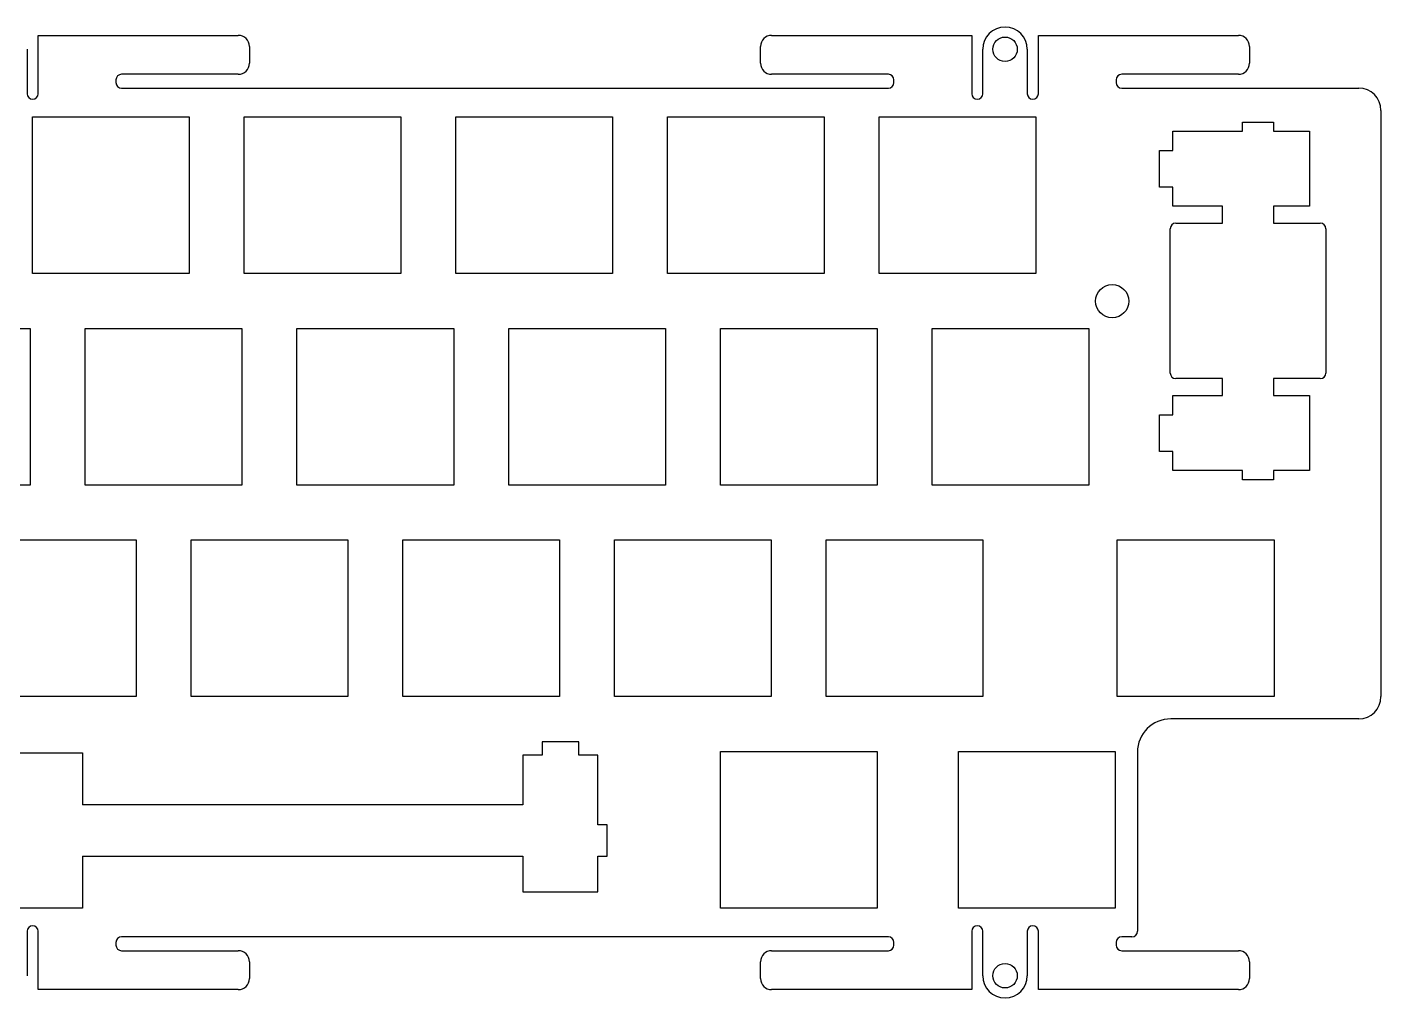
# Model space of a CAD drawing. Header units: millimetres. Extents: x -125 to 123, y 139 to 227.
# Drawn here: x 1 to 122.8, y 139.3 to 226.7 of the extents above; entities that cross this region are included whole.
import ezdxf

# ---------------------------------------------------------------- set-up
doc = ezdxf.new("R2010")
doc.units = ezdxf.units.MM
for name, color, linetype in [('Shape10719', 7, 'CONTINUOUS'), ('Shape12752', 7, 'CONTINUOUS'), ('Shape5613', 7, 'CONTINUOUS'), ('Shape5616', 7, 'CONTINUOUS'), ('Shape5619', 7, 'CONTINUOUS'), ('Shape5620', 7, 'CONTINUOUS'), ('Shape5621', 7, 'CONTINUOUS'), ('Shape5622', 7, 'CONTINUOUS'), ('Shape5623', 7, 'CONTINUOUS'), ('Shape5624', 7, 'CONTINUOUS'), ('Shape5625', 7, 'CONTINUOUS'), ('Shape5626', 7, 'CONTINUOUS'), ('Shape5627', 7, 'CONTINUOUS'), ('Shape5628', 7, 'CONTINUOUS'), ('Shape5629', 7, 'CONTINUOUS'), ('Shape5630', 7, 'CONTINUOUS'), ('Shape5631', 7, 'CONTINUOUS'), ('Shape5632', 7, 'CONTINUOUS'), ('Shape5633', 7, 'CONTINUOUS'), ('Shape5634', 7, 'CONTINUOUS'), ('Shape5635', 7, 'CONTINUOUS'), ('Shape5636', 7, 'CONTINUOUS'), ('Shape5637', 7, 'CONTINUOUS'), ('Shape5638', 7, 'CONTINUOUS'), ('Shape5639', 7, 'CONTINUOUS'), ('Shape5640', 7, 'CONTINUOUS'), ('Shape5641', 7, 'CONTINUOUS'), ('Shape5642', 7, 'CONTINUOUS'), ('Shape5643', 7, 'CONTINUOUS'), ('Shape5644', 7, 'CONTINUOUS'), ('Shape5645', 7, 'CONTINUOUS'), ('Shape5646', 7, 'CONTINUOUS'), ('Shape5647', 7, 'CONTINUOUS'), ('Shape5648', 7, 'CONTINUOUS'), ('Shape5649', 7, 'CONTINUOUS'), ('Shape5650', 7, 'CONTINUOUS'), ('Shape5651', 7, 'CONTINUOUS'), ('Shape5652', 7, 'CONTINUOUS'), ('Shape5653', 7, 'CONTINUOUS'), ('Shape5654', 7, 'CONTINUOUS'), ('Shape5736', 7, 'CONTINUOUS'), ('Shape5737', 7, 'CONTINUOUS'), ('Shape5738', 7, 'CONTINUOUS'), ('Shape5739', 7, 'CONTINUOUS'), ('Shape5740', 7, 'CONTINUOUS'), ('Shape5741', 7, 'CONTINUOUS'), ('Shape5742', 7, 'CONTINUOUS'), ('Shape5743', 7, 'CONTINUOUS'), ('Shape5744', 7, 'CONTINUOUS'), ('Shape5745', 7, 'CONTINUOUS'), ('Shape5746', 7, 'CONTINUOUS'), ('Shape5747', 7, 'CONTINUOUS'), ('Shape5748', 7, 'CONTINUOUS'), ('Shape5749', 7, 'CONTINUOUS'), ('Shape5750', 7, 'CONTINUOUS'), ('Shape5751', 7, 'CONTINUOUS'), ('Shape5752', 7, 'CONTINUOUS'), ('Shape5753', 7, 'CONTINUOUS'), ('Shape5754', 7, 'CONTINUOUS'), ('Shape5755', 7, 'CONTINUOUS'), ('Shape5756', 7, 'CONTINUOUS'), ('Shape5757', 7, 'CONTINUOUS'), ('Shape5758', 7, 'CONTINUOUS'), ('Shape5759', 7, 'CONTINUOUS'), ('Shape5760', 7, 'CONTINUOUS'), ('Shape5761', 7, 'CONTINUOUS'), ('Shape5762', 7, 'CONTINUOUS'), ('Shape5763', 7, 'CONTINUOUS'), ('Shape5764', 7, 'CONTINUOUS'), ('Shape5765', 7, 'CONTINUOUS'), ('Shape5766', 7, 'CONTINUOUS'), ('Shape5767', 7, 'CONTINUOUS'), ('Shape5768', 7, 'CONTINUOUS'), ('Shape5769', 7, 'CONTINUOUS'), ('Shape5770', 7, 'CONTINUOUS'), ('Shape5771', 7, 'CONTINUOUS'), ('Shape5772', 7, 'CONTINUOUS'), ('Shape5773', 7, 'CONTINUOUS'), ('Shape5774', 7, 'CONTINUOUS'), ('Shape5775', 7, 'CONTINUOUS'), ('Shape5776', 7, 'CONTINUOUS'), ('Shape5777', 7, 'CONTINUOUS'), ('Shape5778', 7, 'CONTINUOUS'), ('Shape6033', 7, 'CONTINUOUS'), ('Shape6034', 7, 'CONTINUOUS'), ('Shape6035', 7, 'CONTINUOUS'), ('Shape6036', 7, 'CONTINUOUS'), ('Shape6037', 7, 'CONTINUOUS'), ('Shape6038', 7, 'CONTINUOUS'), ('Shape6039', 7, 'CONTINUOUS'), ('Shape6040', 7, 'CONTINUOUS'), ('Shape6045', 7, 'CONTINUOUS'), ('Shape6046', 7, 'CONTINUOUS'), ('Shape6047', 7, 'CONTINUOUS'), ('Shape6048', 7, 'CONTINUOUS'), ('Shape6049', 7, 'CONTINUOUS'), ('Shape6050', 7, 'CONTINUOUS'), ('Shape6051', 7, 'CONTINUOUS'), ('Shape6052', 7, 'CONTINUOUS'), ('Shape6053', 7, 'CONTINUOUS'), ('Shape6054', 7, 'CONTINUOUS'), ('Shape6055', 7, 'CONTINUOUS'), ('Shape6056', 7, 'CONTINUOUS'), ('Shape6057', 7, 'CONTINUOUS'), ('Shape6073', 7, 'CONTINUOUS'), ('Shape6074', 7, 'CONTINUOUS'), ('Shape6076', 7, 'CONTINUOUS'), ('Shape6077', 7, 'CONTINUOUS'), ('Shape6078', 7, 'CONTINUOUS'), ('Shape6079', 7, 'CONTINUOUS'), ('Shape6080', 7, 'CONTINUOUS'), ('Shape6090', 7, 'CONTINUOUS'), ('Shape6091', 7, 'CONTINUOUS'), ('Shape6092', 7, 'CONTINUOUS'), ('Shape6093', 7, 'CONTINUOUS'), ('Shape6094', 7, 'CONTINUOUS'), ('Shape6095', 7, 'CONTINUOUS'), ('Shape6096', 7, 'CONTINUOUS'), ('Shape6097', 7, 'CONTINUOUS'), ('Shape6098', 7, 'CONTINUOUS'), ('Shape6099', 7, 'CONTINUOUS'), ('Shape6100', 7, 'CONTINUOUS'), ('Shape6101', 7, 'CONTINUOUS'), ('Shape6102', 7, 'CONTINUOUS'), ('Shape6103', 7, 'CONTINUOUS'), ('Shape6104', 7, 'CONTINUOUS'), ('Shape6105', 7, 'CONTINUOUS'), ('Shape6106', 7, 'CONTINUOUS'), ('Shape6107', 7, 'CONTINUOUS'), ('Shape6108', 7, 'CONTINUOUS'), ('Shape6109', 7, 'CONTINUOUS'), ('Shape6111', 7, 'CONTINUOUS'), ('Shape6112', 7, 'CONTINUOUS'), ('Shape6113', 7, 'CONTINUOUS'), ('Shape6146', 7, 'CONTINUOUS'), ('Shape6147', 7, 'CONTINUOUS'), ('Shape6148', 7, 'CONTINUOUS'), ('Shape6149', 7, 'CONTINUOUS'), ('Shape6150', 7, 'CONTINUOUS'), ('Shape6151', 7, 'CONTINUOUS'), ('Shape6152', 7, 'CONTINUOUS'), ('Shape6153', 7, 'CONTINUOUS'), ('Shape6154', 7, 'CONTINUOUS'), ('Shape6155', 7, 'CONTINUOUS'), ('Shape6156', 7, 'CONTINUOUS'), ('Shape6157', 7, 'CONTINUOUS'), ('Shape6158', 7, 'CONTINUOUS'), ('Shape6159', 7, 'CONTINUOUS'), ('Shape6160', 7, 'CONTINUOUS'), ('Shape6161', 7, 'CONTINUOUS'), ('Shape6162', 7, 'CONTINUOUS'), ('Shape6163', 7, 'CONTINUOUS'), ('Shape6164', 7, 'CONTINUOUS'), ('Shape6165', 7, 'CONTINUOUS'), ('Shape6182', 7, 'CONTINUOUS'), ('Shape6183', 7, 'CONTINUOUS'), ('Shape6184', 7, 'CONTINUOUS'), ('Shape6186', 7, 'CONTINUOUS'), ('Shape6187', 7, 'CONTINUOUS'), ('Shape6188', 7, 'CONTINUOUS'), ('Shape6189', 7, 'CONTINUOUS'), ('Shape6190', 7, 'CONTINUOUS'), ('Shape6191', 7, 'CONTINUOUS'), ('Shape6192', 7, 'CONTINUOUS'), ('Shape6193', 7, 'CONTINUOUS'), ('Shape6194', 7, 'CONTINUOUS'), ('Shape6195', 7, 'CONTINUOUS'), ('Shape6196', 7, 'CONTINUOUS'), ('Shape6197', 7, 'CONTINUOUS'), ('Shape6198', 7, 'CONTINUOUS'), ('Shape6199', 7, 'CONTINUOUS'), ('Shape6200', 7, 'CONTINUOUS'), ('Shape6201', 7, 'CONTINUOUS'), ('Shape6202', 7, 'CONTINUOUS'), ('Shape6203', 7, 'CONTINUOUS'), ('Shape6204', 7, 'CONTINUOUS'), ('Shape6205', 7, 'CONTINUOUS'), ('Shape6250', 7, 'CONTINUOUS'), ('Shape6251', 7, 'CONTINUOUS'), ('Shape6252', 7, 'CONTINUOUS'), ('Shape6253', 7, 'CONTINUOUS'), ('Shape6254', 7, 'CONTINUOUS'), ('Shape6255', 7, 'CONTINUOUS'), ('Shape6256', 7, 'CONTINUOUS'), ('Shape6257', 7, 'CONTINUOUS'), ('Shape6258', 7, 'CONTINUOUS'), ('Shape6259', 7, 'CONTINUOUS'), ('Shape6260', 7, 'CONTINUOUS'), ('Shape6261', 7, 'CONTINUOUS'), ('Shape6262', 7, 'CONTINUOUS'), ('Shape6263', 7, 'CONTINUOUS'), ('Shape6264', 7, 'CONTINUOUS'), ('Shape6265', 7, 'CONTINUOUS'), ('Shape6266', 7, 'CONTINUOUS'), ('Shape6267', 7, 'CONTINUOUS'), ('Shape6268', 7, 'CONTINUOUS'), ('Shape6269', 7, 'CONTINUOUS'), ('Shape6270', 7, 'CONTINUOUS'), ('Shape6271', 7, 'CONTINUOUS'), ('Shape6272', 7, 'CONTINUOUS'), ('Shape6273', 7, 'CONTINUOUS'), ('Shape6274', 7, 'CONTINUOUS'), ('Shape6275', 7, 'CONTINUOUS'), ('Shape6276', 7, 'CONTINUOUS'), ('Shape6277', 7, 'CONTINUOUS'), ('Shape6278', 7, 'CONTINUOUS'), ('Shape6279', 7, 'CONTINUOUS'), ('Shape6280', 7, 'CONTINUOUS'), ('Shape6281', 7, 'CONTINUOUS'), ('Shape6282', 7, 'CONTINUOUS'), ('Shape6283', 7, 'CONTINUOUS'), ('Shape6284', 7, 'CONTINUOUS'), ('Shape6285', 7, 'CONTINUOUS'), ('Shape6286', 7, 'CONTINUOUS'), ('Shape6287', 7, 'CONTINUOUS'), ('Shape6288', 7, 'CONTINUOUS')]:
    doc.layers.add(name, color=color, linetype=linetype)

msp = doc.modelspace()

# ---------------------------------------------------------------- linework, layer by layer
at = {"layer": 'Shape10719'}
msp.add_line((110.378, 218.143), (113.178, 218.143), dxfattribs=at)
at = {"layer": 'Shape12752'}
msp.add_circle((98.6534, 202.017), 1.5, dxfattribs=at)
at = {"layer": 'Shape5613'}
msp.add_circle((89.009, 224.692), 1.1, dxfattribs=at)
at = {"layer": 'Shape5616'}
msp.add_circle((89.009, 141.294), 1.1, dxfattribs=at)
at = {"layer": 'Shape5619'}
msp.add_line((100.428, 144.793), (99.509, 144.793), dxfattribs=at)
at = {"layer": 'Shape5620'}
msp.add_arc((99.509, 144.293), 0.5, 90, 180, dxfattribs=at)
at = {"layer": 'Shape5621'}
msp.add_line((99.009, 144.293), (99.009, 144.044), dxfattribs=at)
at = {"layer": 'Shape5622'}
msp.add_arc((99.509, 144.044), 0.5, 180, -90, dxfattribs=at)
at = {"layer": 'Shape5623'}
msp.add_line((99.509, 143.544), (110.009, 143.544), dxfattribs=at)
at = {"layer": 'Shape5624'}
msp.add_arc((110.009, 142.544), 1, 0, 90, dxfattribs=at)
at = {"layer": 'Shape5625'}
msp.add_line((111.009, 142.544), (111.009, 141.044), dxfattribs=at)
at = {"layer": 'Shape5626'}
msp.add_arc((110.009, 141.044), 1, -90, 0, dxfattribs=at)
at = {"layer": 'Shape5627'}
msp.add_line((110.009, 140.044), (92.009, 140.044), dxfattribs=at)
at = {"layer": 'Shape5628'}
msp.add_line((92.009, 140.044), (92.009, 145.294), dxfattribs=at)
at = {"layer": 'Shape5629'}
msp.add_arc((91.509, 145.294), 0.5, 0, 180, dxfattribs=at)
at = {"layer": 'Shape5630'}
msp.add_line((91.009, 145.294), (91.009, 141.294), dxfattribs=at)
at = {"layer": 'Shape5631'}
msp.add_arc((89.009, 141.294), 2, 180, 0, dxfattribs=at)
at = {"layer": 'Shape5632'}
msp.add_line((87.009, 141.294), (87.009, 145.294), dxfattribs=at)
at = {"layer": 'Shape5633'}
msp.add_arc((86.509, 145.294), 0.5, 0, 180, dxfattribs=at)
at = {"layer": 'Shape5634'}
msp.add_line((86.009, 145.294), (86.009, 140.044), dxfattribs=at)
at = {"layer": 'Shape5635'}
msp.add_line((86.009, 140.044), (68.009, 140.044), dxfattribs=at)
at = {"layer": 'Shape5636'}
msp.add_arc((68.009, 141.044), 1, 180, -90, dxfattribs=at)
at = {"layer": 'Shape5637'}
msp.add_line((67.009, 141.044), (67.009, 142.544), dxfattribs=at)
at = {"layer": 'Shape5638'}
msp.add_arc((68.009, 142.544), 1, 90, 180, dxfattribs=at)
at = {"layer": 'Shape5639'}
msp.add_line((68.009, 143.544), (78.509, 143.544), dxfattribs=at)
at = {"layer": 'Shape5640'}
msp.add_arc((78.509, 144.044), 0.5, -90, 0, dxfattribs=at)
at = {"layer": 'Shape5641'}
msp.add_line((79.009, 144.044), (79.009, 144.293), dxfattribs=at)
at = {"layer": 'Shape5642'}
msp.add_arc((78.509, 144.293), 0.5, 0, 90, dxfattribs=at)
at = {"layer": 'Shape5643'}
msp.add_line((78.509, 144.793), (9.50899, 144.793), dxfattribs=at)
at = {"layer": 'Shape5644'}
msp.add_arc((9.50899, 144.293), 0.5, 90, 180, dxfattribs=at)
at = {"layer": 'Shape5645'}
msp.add_line((9.00899, 144.293), (9.00899, 144.044), dxfattribs=at)
at = {"layer": 'Shape5646'}
msp.add_arc((9.50899, 144.044), 0.5, 180, -90, dxfattribs=at)
at = {"layer": 'Shape5647'}
msp.add_line((9.50899, 143.544), (20.009, 143.544), dxfattribs=at)
at = {"layer": 'Shape5648'}
msp.add_arc((20.009, 142.544), 1, 0, 90, dxfattribs=at)
at = {"layer": 'Shape5649'}
msp.add_line((21.009, 142.544), (21.009, 141.044), dxfattribs=at)
at = {"layer": 'Shape5650'}
msp.add_arc((20.009, 141.044), 1, -90, 0, dxfattribs=at)
at = {"layer": 'Shape5651'}
msp.add_line((20.009, 140.044), (2.00899, 140.044), dxfattribs=at)
at = {"layer": 'Shape5652'}
msp.add_line((2.00899, 140.044), (2.00899, 145.294), dxfattribs=at)
at = {"layer": 'Shape5653'}
msp.add_arc((1.50899, 145.294), 0.5, 0, 180, dxfattribs=at)
at = {"layer": 'Shape5654'}
msp.add_line((1.00899, 145.294), (1.00899, 141.294), dxfattribs=at)
at = {"layer": 'Shape5736'}
msp.add_line((1.00899, 224.692), (1.00899, 220.692), dxfattribs=at)
at = {"layer": 'Shape5737'}
msp.add_arc((1.50899, 220.692), 0.5, 180, 0, dxfattribs=at)
at = {"layer": 'Shape5738'}
msp.add_line((2.00899, 220.692), (2.00899, 225.942), dxfattribs=at)
at = {"layer": 'Shape5739'}
msp.add_line((2.00899, 225.942), (20.009, 225.942), dxfattribs=at)
at = {"layer": 'Shape5740'}
msp.add_arc((20.009, 224.942), 1, 0, 90, dxfattribs=at)
at = {"layer": 'Shape5741'}
msp.add_line((21.009, 224.942), (21.009, 223.442), dxfattribs=at)
at = {"layer": 'Shape5742'}
msp.add_arc((20.009, 223.442), 1, -90, 0, dxfattribs=at)
at = {"layer": 'Shape5743'}
msp.add_line((20.009, 222.442), (9.50899, 222.442), dxfattribs=at)
at = {"layer": 'Shape5744'}
msp.add_arc((9.50899, 221.942), 0.5, 90, 180, dxfattribs=at)
at = {"layer": 'Shape5745'}
msp.add_line((9.00899, 221.942), (9.00899, 221.693), dxfattribs=at)
at = {"layer": 'Shape5746'}
msp.add_arc((9.50899, 221.693), 0.5, 180, -90, dxfattribs=at)
at = {"layer": 'Shape5747'}
msp.add_line((9.50899, 221.193), (78.509, 221.193), dxfattribs=at)
at = {"layer": 'Shape5748'}
msp.add_arc((78.509, 221.693), 0.5, -90, 0, dxfattribs=at)
at = {"layer": 'Shape5749'}
msp.add_line((79.009, 221.693), (79.009, 221.942), dxfattribs=at)
at = {"layer": 'Shape5750'}
msp.add_arc((78.509, 221.942), 0.5, 0, 90, dxfattribs=at)
at = {"layer": 'Shape5751'}
msp.add_line((78.509, 222.442), (68.009, 222.442), dxfattribs=at)
at = {"layer": 'Shape5752'}
msp.add_arc((68.009, 223.442), 1, 180, -90, dxfattribs=at)
at = {"layer": 'Shape5753'}
msp.add_line((67.009, 223.442), (67.009, 224.942), dxfattribs=at)
at = {"layer": 'Shape5754'}
msp.add_arc((68.009, 224.942), 1, 90, 180, dxfattribs=at)
at = {"layer": 'Shape5755'}
msp.add_line((68.009, 225.942), (86.009, 225.942), dxfattribs=at)
at = {"layer": 'Shape5756'}
msp.add_line((86.009, 225.942), (86.009, 220.692), dxfattribs=at)
at = {"layer": 'Shape5757'}
msp.add_arc((86.509, 220.692), 0.5, 180, 0, dxfattribs=at)
at = {"layer": 'Shape5758'}
msp.add_line((87.009, 220.692), (87.009, 224.692), dxfattribs=at)
at = {"layer": 'Shape5759'}
msp.add_arc((89.009, 224.692), 2, 0, 180, dxfattribs=at)
at = {"layer": 'Shape5760'}
msp.add_line((91.009, 224.692), (91.009, 220.692), dxfattribs=at)
at = {"layer": 'Shape5761'}
msp.add_arc((91.509, 220.692), 0.5, 180, 0, dxfattribs=at)
at = {"layer": 'Shape5762'}
msp.add_line((92.009, 220.692), (92.009, 225.942), dxfattribs=at)
at = {"layer": 'Shape5763'}
msp.add_line((92.009, 225.942), (110.009, 225.942), dxfattribs=at)
at = {"layer": 'Shape5764'}
msp.add_arc((110.009, 224.942), 1, 0, 90, dxfattribs=at)
at = {"layer": 'Shape5765'}
msp.add_line((111.009, 224.942), (111.009, 223.442), dxfattribs=at)
at = {"layer": 'Shape5766'}
msp.add_arc((110.009, 223.442), 1, -90, 0, dxfattribs=at)
at = {"layer": 'Shape5767'}
msp.add_line((110.009, 222.442), (99.509, 222.442), dxfattribs=at)
at = {"layer": 'Shape5768'}
msp.add_arc((99.509, 221.942), 0.5, 90, 180, dxfattribs=at)
at = {"layer": 'Shape5769'}
msp.add_line((99.009, 221.942), (99.009, 221.693), dxfattribs=at)
at = {"layer": 'Shape5770'}
msp.add_arc((99.509, 221.693), 0.5, 180, -90, dxfattribs=at)
at = {"layer": 'Shape5771'}
msp.add_line((99.509, 221.193), (120.834, 221.193), dxfattribs=at)
at = {"layer": 'Shape5772'}
msp.add_arc((120.834, 219.193), 2, 0, 90, dxfattribs=at)
at = {"layer": 'Shape5773'}
msp.add_line((122.834, 219.193), (122.834, 166.418), dxfattribs=at)
at = {"layer": 'Shape5774'}
msp.add_arc((120.834, 166.418), 2, -90, 0, dxfattribs=at)
at = {"layer": 'Shape5775'}
msp.add_line((120.834, 164.418), (103.928, 164.418), dxfattribs=at)
at = {"layer": 'Shape5776'}
msp.add_arc((103.928, 161.418), 3, 90, 180, dxfattribs=at)
at = {"layer": 'Shape5777'}
msp.add_line((100.928, 161.418), (100.928, 145.293), dxfattribs=at)
at = {"layer": 'Shape5778'}
msp.add_arc((100.428, 145.293), 0.5, -90, 0, dxfattribs=at)
at = {"layer": 'Shape6033'}
msp.add_line((84.828, 147.368), (84.828, 161.468), dxfattribs=at)
at = {"layer": 'Shape6034'}
msp.add_line((84.828, 161.468), (98.928, 161.468), dxfattribs=at)
at = {"layer": 'Shape6035'}
msp.add_line((98.928, 161.468), (98.928, 147.368), dxfattribs=at)
at = {"layer": 'Shape6036'}
msp.add_line((98.928, 147.368), (84.828, 147.368), dxfattribs=at)
at = {"layer": 'Shape6037'}
msp.add_line((77.496, 161.468), (77.496, 147.368), dxfattribs=at)
at = {"layer": 'Shape6038'}
msp.add_line((77.496, 147.368), (63.397, 147.368), dxfattribs=at)
at = {"layer": 'Shape6039'}
msp.add_line((63.397, 147.368), (63.397, 161.468), dxfattribs=at)
at = {"layer": 'Shape6040'}
msp.add_line((63.397, 161.468), (77.496, 161.468), dxfattribs=at)
at = {"layer": 'Shape6045'}
msp.add_line((45.6331, 148.839), (52.3821, 148.839), dxfattribs=at)
at = {"layer": 'Shape6046'}
msp.add_line((52.3821, 148.839), (52.3821, 152.069), dxfattribs=at)
at = {"layer": 'Shape6047'}
msp.add_line((52.3821, 152.069), (53.2061, 152.069), dxfattribs=at)
at = {"layer": 'Shape6048'}
msp.add_line((53.2061, 152.069), (53.2061, 154.869), dxfattribs=at)
at = {"layer": 'Shape6049'}
msp.add_line((53.2061, 154.869), (52.3821, 154.869), dxfattribs=at)
at = {"layer": 'Shape6050'}
msp.add_line((52.3821, 154.869), (52.3821, 161.139), dxfattribs=at)
at = {"layer": 'Shape6051'}
msp.add_line((52.3821, 161.139), (50.6571, 161.139), dxfattribs=at)
at = {"layer": 'Shape6052'}
msp.add_line((50.6571, 161.139), (50.6571, 162.34), dxfattribs=at)
at = {"layer": 'Shape6053'}
msp.add_line((50.6571, 162.34), (47.3561, 162.34), dxfattribs=at)
at = {"layer": 'Shape6054'}
msp.add_line((47.3561, 162.34), (47.3561, 161.139), dxfattribs=at)
at = {"layer": 'Shape6055'}
msp.add_line((47.3561, 161.139), (45.6331, 161.139), dxfattribs=at)
at = {"layer": 'Shape6056'}
msp.add_line((45.6331, 161.139), (45.6331, 156.669), dxfattribs=at)
at = {"layer": 'Shape6057'}
msp.add_line((45.6331, 156.669), (6.0084, 156.669), dxfattribs=at)
at = {"layer": 'Shape6073'}
msp.add_line((6.0084, 152.069), (45.6331, 152.069), dxfattribs=at)
at = {"layer": 'Shape6074'}
msp.add_line((45.6331, 152.069), (45.6331, 148.839), dxfattribs=at)
at = {"layer": 'Shape6076'}
msp.add_line((-7.99091, 161.369), (6.00889, 161.369), dxfattribs=at)
at = {"layer": 'Shape6077'}
msp.add_line((6.00889, 161.369), (6.0089, 156.669), dxfattribs=at)
at = {"layer": 'Shape6078'}
msp.add_line((6.0084, 152.069), (6.00889, 152.069), dxfattribs=at)
at = {"layer": 'Shape6079'}
msp.add_line((6.00889, 147.368), (-7.99091, 147.368), dxfattribs=at)
at = {"layer": 'Shape6080'}
msp.add_line((6.00889, 152.069), (6.00889, 147.368), dxfattribs=at)
at = {"layer": 'Shape6090'}
msp.add_line((96.546, 199.568), (96.546, 185.468), dxfattribs=at)
at = {"layer": 'Shape6091'}
msp.add_line((96.546, 185.468), (82.446, 185.468), dxfattribs=at)
at = {"layer": 'Shape6092'}
msp.add_line((82.446, 185.468), (82.446, 199.568), dxfattribs=at)
at = {"layer": 'Shape6093'}
msp.add_line((82.446, 199.568), (96.546, 199.568), dxfattribs=at)
at = {"layer": 'Shape6094'}
msp.add_line((63.397, 199.568), (77.496, 199.568), dxfattribs=at)
at = {"layer": 'Shape6095'}
msp.add_line((77.496, 199.568), (77.496, 185.468), dxfattribs=at)
at = {"layer": 'Shape6096'}
msp.add_line((77.496, 185.468), (63.397, 185.468), dxfattribs=at)
at = {"layer": 'Shape6097'}
msp.add_line((63.397, 185.468), (63.397, 199.568), dxfattribs=at)
at = {"layer": 'Shape6098'}
msp.add_line((44.346, 185.468), (44.346, 199.568), dxfattribs=at)
at = {"layer": 'Shape6099'}
msp.add_line((44.346, 199.568), (58.446, 199.568), dxfattribs=at)
at = {"layer": 'Shape6100'}
msp.add_line((58.446, 199.568), (58.446, 185.468), dxfattribs=at)
at = {"layer": 'Shape6101'}
msp.add_line((58.446, 185.468), (44.346, 185.468), dxfattribs=at)
at = {"layer": 'Shape6102'}
msp.add_line((25.297, 199.568), (39.397, 199.568), dxfattribs=at)
at = {"layer": 'Shape6103'}
msp.add_line((39.397, 199.568), (39.397, 185.468), dxfattribs=at)
at = {"layer": 'Shape6104'}
msp.add_line((39.397, 185.468), (25.297, 185.468), dxfattribs=at)
at = {"layer": 'Shape6105'}
msp.add_line((25.297, 185.468), (25.297, 199.568), dxfattribs=at)
at = {"layer": 'Shape6106'}
msp.add_line((6.24599, 185.468), (6.24599, 199.568), dxfattribs=at)
at = {"layer": 'Shape6107'}
msp.add_line((6.24599, 199.568), (20.346, 199.568), dxfattribs=at)
at = {"layer": 'Shape6108'}
msp.add_line((20.346, 199.568), (20.346, 185.468), dxfattribs=at)
at = {"layer": 'Shape6109'}
msp.add_line((20.346, 185.468), (6.24599, 185.468), dxfattribs=at)
at = {"layer": 'Shape6111'}
msp.add_line((-12.804, 199.568), (1.29699, 199.568), dxfattribs=at)
at = {"layer": 'Shape6112'}
msp.add_line((1.29699, 199.568), (1.29699, 185.468), dxfattribs=at)
at = {"layer": 'Shape6113'}
msp.add_line((1.29699, 185.468), (-12.804, 185.468), dxfattribs=at)
at = {"layer": 'Shape6146'}
msp.add_line((1.48399, 218.618), (15.584, 218.618), dxfattribs=at)
at = {"layer": 'Shape6147'}
msp.add_line((15.584, 218.618), (15.584, 204.518), dxfattribs=at)
at = {"layer": 'Shape6148'}
msp.add_line((15.584, 204.518), (1.48399, 204.518), dxfattribs=at)
at = {"layer": 'Shape6149'}
msp.add_line((1.48399, 204.518), (1.48399, 218.618), dxfattribs=at)
at = {"layer": 'Shape6150'}
msp.add_line((20.534, 218.618), (34.634, 218.618), dxfattribs=at)
at = {"layer": 'Shape6151'}
msp.add_line((34.634, 218.618), (34.634, 204.518), dxfattribs=at)
at = {"layer": 'Shape6152'}
msp.add_line((34.634, 204.518), (20.534, 204.518), dxfattribs=at)
at = {"layer": 'Shape6153'}
msp.add_line((20.534, 204.518), (20.534, 218.618), dxfattribs=at)
at = {"layer": 'Shape6154'}
msp.add_line((39.584, 218.618), (53.684, 218.618), dxfattribs=at)
at = {"layer": 'Shape6155'}
msp.add_line((53.684, 218.618), (53.684, 204.518), dxfattribs=at)
at = {"layer": 'Shape6156'}
msp.add_line((53.684, 204.518), (39.584, 204.518), dxfattribs=at)
at = {"layer": 'Shape6157'}
msp.add_line((39.584, 204.518), (39.584, 218.618), dxfattribs=at)
at = {"layer": 'Shape6158'}
msp.add_line((58.634, 218.618), (72.734, 218.618), dxfattribs=at)
at = {"layer": 'Shape6159'}
msp.add_line((72.734, 218.618), (72.734, 204.518), dxfattribs=at)
at = {"layer": 'Shape6160'}
msp.add_line((72.734, 204.518), (58.634, 204.518), dxfattribs=at)
at = {"layer": 'Shape6161'}
msp.add_line((58.634, 204.518), (58.634, 218.618), dxfattribs=at)
at = {"layer": 'Shape6162'}
msp.add_line((77.684, 218.618), (91.784, 218.618), dxfattribs=at)
at = {"layer": 'Shape6163'}
msp.add_line((91.784, 218.618), (91.784, 204.518), dxfattribs=at)
at = {"layer": 'Shape6164'}
msp.add_line((91.784, 204.518), (77.684, 204.518), dxfattribs=at)
at = {"layer": 'Shape6165'}
msp.add_line((77.684, 204.518), (77.684, 218.618), dxfattribs=at)
at = {"layer": 'Shape6182'}
msp.add_line((-3.27901, 180.518), (10.821, 180.518), dxfattribs=at)
at = {"layer": 'Shape6183'}
msp.add_line((10.821, 180.518), (10.821, 166.418), dxfattribs=at)
at = {"layer": 'Shape6184'}
msp.add_line((10.821, 166.418), (-3.27901, 166.418), dxfattribs=at)
at = {"layer": 'Shape6186'}
msp.add_line((15.771, 180.518), (29.871, 180.518), dxfattribs=at)
at = {"layer": 'Shape6187'}
msp.add_line((29.871, 180.518), (29.871, 166.418), dxfattribs=at)
at = {"layer": 'Shape6188'}
msp.add_line((29.871, 166.418), (15.771, 166.418), dxfattribs=at)
at = {"layer": 'Shape6189'}
msp.add_line((15.771, 166.418), (15.771, 180.518), dxfattribs=at)
at = {"layer": 'Shape6190'}
msp.add_line((34.821, 180.518), (48.921, 180.518), dxfattribs=at)
at = {"layer": 'Shape6191'}
msp.add_line((48.921, 180.518), (48.921, 166.418), dxfattribs=at)
at = {"layer": 'Shape6192'}
msp.add_line((48.921, 166.418), (34.821, 166.418), dxfattribs=at)
at = {"layer": 'Shape6193'}
msp.add_line((34.821, 166.418), (34.821, 180.518), dxfattribs=at)
at = {"layer": 'Shape6194'}
msp.add_line((53.871, 180.518), (67.971, 180.518), dxfattribs=at)
at = {"layer": 'Shape6195'}
msp.add_line((67.971, 180.518), (67.971, 166.418), dxfattribs=at)
at = {"layer": 'Shape6196'}
msp.add_line((67.971, 166.418), (53.871, 166.418), dxfattribs=at)
at = {"layer": 'Shape6197'}
msp.add_line((53.871, 166.418), (53.871, 180.518), dxfattribs=at)
at = {"layer": 'Shape6198'}
msp.add_line((72.921, 180.518), (87.021, 180.518), dxfattribs=at)
at = {"layer": 'Shape6199'}
msp.add_line((87.021, 180.518), (87.021, 166.418), dxfattribs=at)
at = {"layer": 'Shape6200'}
msp.add_line((87.021, 166.418), (72.921, 166.418), dxfattribs=at)
at = {"layer": 'Shape6201'}
msp.add_line((72.921, 166.418), (72.921, 180.518), dxfattribs=at)
at = {"layer": 'Shape6202'}
msp.add_line((99.115, 180.518), (113.215, 180.518), dxfattribs=at)
at = {"layer": 'Shape6203'}
msp.add_line((113.215, 180.518), (113.215, 166.418), dxfattribs=at)
at = {"layer": 'Shape6204'}
msp.add_line((113.215, 166.418), (99.115, 166.418), dxfattribs=at)
at = {"layer": 'Shape6205'}
msp.add_line((99.115, 166.418), (99.115, 180.518), dxfattribs=at)
at = {"layer": 'Shape6250'}
msp.add_line((117.377, 195.043), (113.178, 195.043), dxfattribs=at)
at = {"layer": 'Shape6251'}
msp.add_arc((117.377, 195.543), 0.5, -90, 0, dxfattribs=at)
at = {"layer": 'Shape6252'}
msp.add_line((113.178, 195.043), (113.178, 193.518), dxfattribs=at)
at = {"layer": 'Shape6253'}
msp.add_line((113.178, 193.518), (116.407, 193.518), dxfattribs=at)
at = {"layer": 'Shape6254'}
msp.add_line((116.407, 193.518), (116.407, 186.768), dxfattribs=at)
at = {"layer": 'Shape6255'}
msp.add_line((116.407, 186.768), (113.178, 186.768), dxfattribs=at)
at = {"layer": 'Shape6256'}
msp.add_line((113.178, 186.768), (113.178, 185.943), dxfattribs=at)
at = {"layer": 'Shape6257'}
msp.add_line((113.178, 185.943), (110.378, 185.943), dxfattribs=at)
at = {"layer": 'Shape6258'}
msp.add_line((110.378, 185.943), (110.378, 186.768), dxfattribs=at)
at = {"layer": 'Shape6259'}
msp.add_line((110.378, 186.768), (104.108, 186.768), dxfattribs=at)
at = {"layer": 'Shape6260'}
msp.add_line((104.108, 186.768), (104.108, 188.493), dxfattribs=at)
at = {"layer": 'Shape6261'}
msp.add_line((104.108, 188.493), (102.908, 188.493), dxfattribs=at)
at = {"layer": 'Shape6262'}
msp.add_line((102.908, 188.493), (102.908, 191.792), dxfattribs=at)
at = {"layer": 'Shape6263'}
msp.add_line((102.908, 191.792), (104.108, 191.792), dxfattribs=at)
at = {"layer": 'Shape6264'}
msp.add_line((104.108, 191.792), (104.108, 193.518), dxfattribs=at)
at = {"layer": 'Shape6265'}
msp.add_line((104.108, 193.518), (108.577, 193.518), dxfattribs=at)
at = {"layer": 'Shape6266'}
msp.add_line((108.577, 193.518), (108.577, 195.043), dxfattribs=at)
at = {"layer": 'Shape6267'}
msp.add_line((108.577, 195.043), (104.378, 195.043), dxfattribs=at)
at = {"layer": 'Shape6268'}
msp.add_line((103.878, 195.543), (103.878, 208.543), dxfattribs=at)
at = {"layer": 'Shape6269'}
msp.add_arc((104.378, 195.543), 0.5, 180, -90, dxfattribs=at)
at = {"layer": 'Shape6270'}
msp.add_line((104.378, 209.043), (108.577, 209.043), dxfattribs=at)
at = {"layer": 'Shape6271'}
msp.add_arc((104.378, 208.543), 0.5, 90, 180, dxfattribs=at)
at = {"layer": 'Shape6272'}
msp.add_line((108.577, 209.043), (108.577, 210.568), dxfattribs=at)
at = {"layer": 'Shape6273'}
msp.add_line((108.577, 210.568), (104.108, 210.568), dxfattribs=at)
at = {"layer": 'Shape6274'}
msp.add_line((104.108, 210.568), (104.108, 212.292), dxfattribs=at)
at = {"layer": 'Shape6275'}
msp.add_line((104.108, 212.292), (102.908, 212.292), dxfattribs=at)
at = {"layer": 'Shape6276'}
msp.add_line((102.908, 212.292), (102.908, 215.593), dxfattribs=at)
at = {"layer": 'Shape6277'}
msp.add_line((102.908, 215.593), (104.108, 215.593), dxfattribs=at)
at = {"layer": 'Shape6278'}
msp.add_line((104.108, 215.593), (104.108, 217.318), dxfattribs=at)
at = {"layer": 'Shape6279'}
msp.add_line((104.108, 217.318), (110.378, 217.318), dxfattribs=at)
at = {"layer": 'Shape6280'}
msp.add_line((110.378, 217.318), (110.378, 218.143), dxfattribs=at)
at = {"layer": 'Shape6281'}
msp.add_line((113.178, 218.143), (113.178, 217.318), dxfattribs=at)
at = {"layer": 'Shape6282'}
msp.add_line((113.178, 217.318), (116.407, 217.318), dxfattribs=at)
at = {"layer": 'Shape6283'}
msp.add_line((116.407, 217.318), (116.407, 210.568), dxfattribs=at)
at = {"layer": 'Shape6284'}
msp.add_line((116.407, 210.568), (113.178, 210.568), dxfattribs=at)
at = {"layer": 'Shape6285'}
msp.add_line((113.178, 210.568), (113.178, 209.043), dxfattribs=at)
at = {"layer": 'Shape6286'}
msp.add_line((113.178, 209.043), (117.377, 209.043), dxfattribs=at)
at = {"layer": 'Shape6287'}
msp.add_arc((117.377, 208.543), 0.5, 0, 90, dxfattribs=at)
at = {"layer": 'Shape6288'}
msp.add_line((117.877, 208.543), (117.877, 195.543), dxfattribs=at)

doc.saveas('drawing.dxf')
